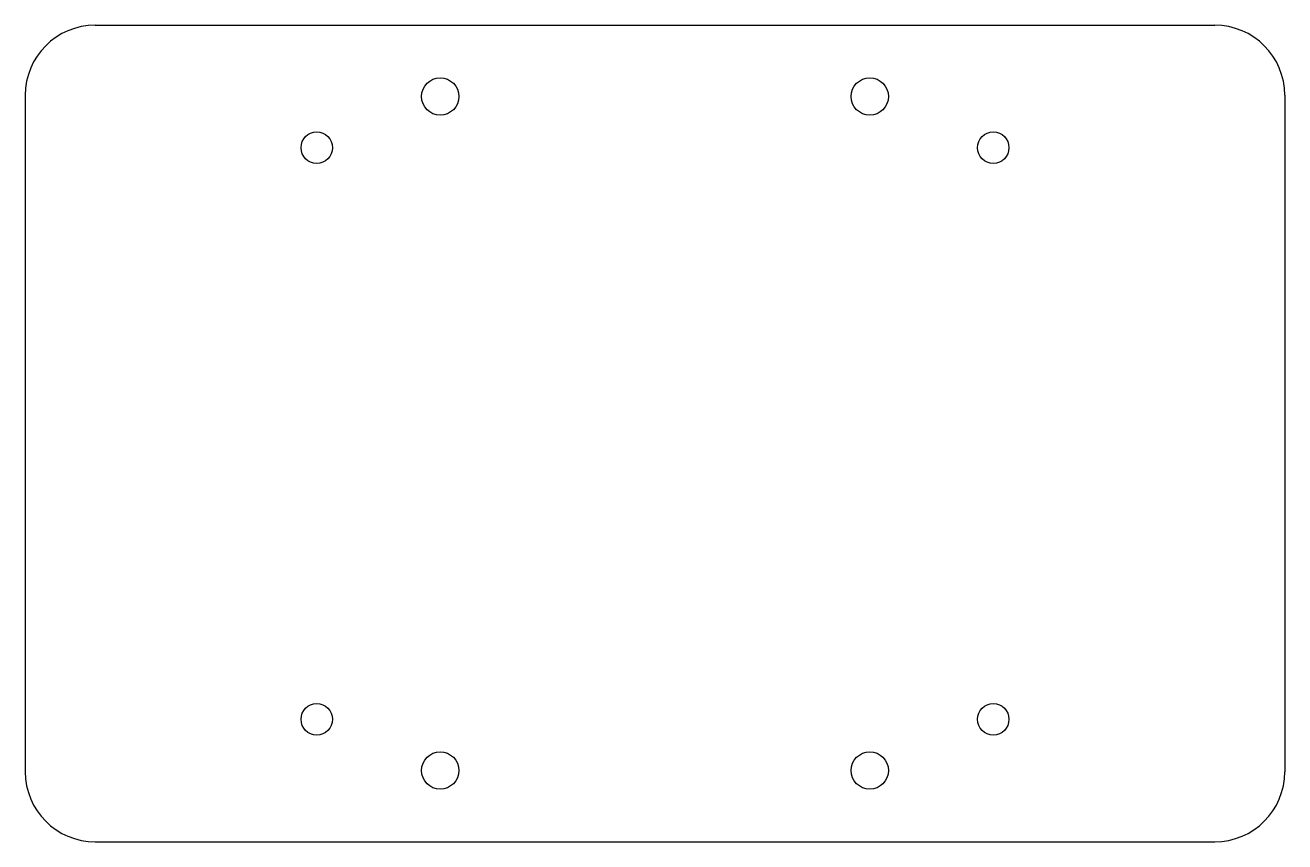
# Model space of a CAD drawing. Extents: x -54 to 54, y -35 to 35.
import ezdxf

# ---------------------------------------------------------------- set-up
doc = ezdxf.new("R2010")
doc.units = 0
doc.layers.add('MODELSKETCH_VISIBLE', color=7, linetype='CONTINUOUS')

msp = doc.modelspace()

# ---------------------------------------------------------------- linework, layer by layer
at = {"layer": 'MODELSKETCH_VISIBLE'}
for p, q in [((-48, 35), (48, 35)), ((-54, 29), (-54, -29)), ((54, 29), (54, -29)), ((-48, -35), (48, -35))]:
    msp.add_line(p, q, dxfattribs=at)
for centre, radius in [((-18.416, 28.887), 1.6), ((18.416, 28.887), 1.6), ((-29, 24.5), 1.35), ((29, 24.5), 1.35), ((-29, -24.5), 1.35), ((29, -24.5), 1.35), ((-18.416, -28.887), 1.6), ((18.416, -28.887), 1.6)]:
    msp.add_circle(centre, radius, dxfattribs=at)
for centre, start, end in [((-48, 29), 90, 180), ((48, 29), 0, 90), ((-48, -29), 180, 270), ((48, -29), 270, 0)]:
    msp.add_arc(centre, 6, start, end, dxfattribs=at)

doc.saveas('drawing.dxf')
